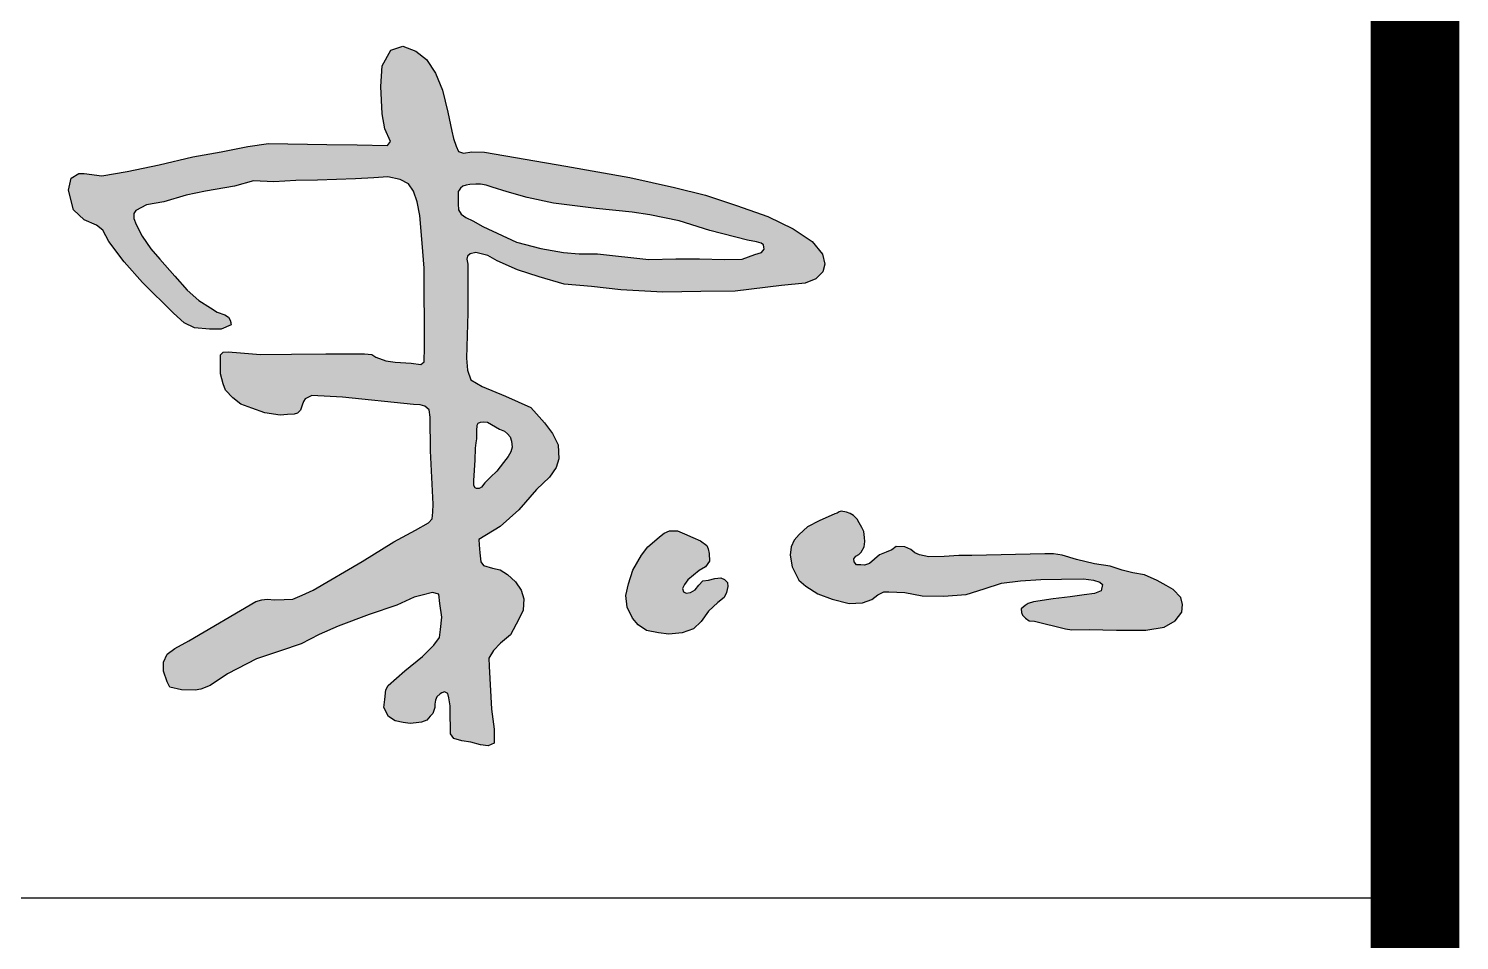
# Model space of a CAD drawing. Extents: x -417156 to 1571408, y 205758 to 1045562.
# Drawn here: x 1205350 to 1208575, y 912235 to 914292 of the extents above; entities that cross this region are included whole.
import ezdxf

# ---------------------------------------------------------------- set-up
doc = ezdxf.new("R2010")
doc.units = 0
doc.header["$LTSCALE"] = 1000
doc.header["$MEASUREMENT"] = 0
doc.layers.get('0').update_dxf_attribs({"linetype": 'CONTINUOUS'})
doc.layers.add('PUB_TITLE', color=4, linetype='CONTINUOUS')

msp = doc.modelspace()

# ---------------------------------------------------------------- hatches: boundary and pattern name
h = msp.add_hatch(color=7)
h.paths.add_polyline_path([(1206339.9, 913760), (1206337.7, 913771.9), (1206339.5, 913778.7), (1206345.3, 913783.8), (1206358.2, 913786.8), (1206385.2, 913779.5), (1206406.4, 913768), (1206452.1, 913747.2), (1206501, 913731.6), (1206557.1, 913715), (1206618.4, 913709.8), (1206685, 913702.6), (1206779.5, 913697.4), (1206864.8, 913698.4), (1206942.7, 913699.4), (1207046.7, 913712.5), (1207100.2, 913717.5), (1207124, 913727.3), (1207140.4, 913742.9), (1207144.6, 913760.2), (1207139.6, 913783.2), (1207115.8, 913811.1), (1207073.1, 913839.8), (1207015.9, 913867.8), (1206945.7, 913892.3), (1206875.6, 913915.7), (1206805.5, 913933.2), (1206704.7, 913955.4), (1206560.6, 913981.3), (1206377.5, 914012.8), (1206349.1, 914013.9), (1206330, 914011), (1206319, 914014.5), (1206313.4, 914026.7), (1206307.6, 914044), (1206303.5, 914060.4), (1206294.5, 914103.1), (1206282.9, 914152.4), (1206267.3, 914191), (1206246.8, 914222.2), (1206222.9, 914240.3), (1206193.3, 914251.8), (1206166.2, 914242.7), (1206146.5, 914207.4), (1206144, 914160.6), (1206146.6, 914099.3), (1206153.1, 914065.6), (1206165.5, 914037), (1206158.7, 914027.7), (1206090.3, 914029.6), (1206021.9, 914030.5), (1205890.4, 914032.2), (1205844.1, 914025.7), (1205784.1, 914013.7), (1205720.3, 914002.6), (1205644.5, 913984.2), (1205572.4, 913969.4), (1205515, 913959.2), (1205475.3, 913964.8), (1205463.3, 913964.8), (1205445.7, 913954.6), (1205440.2, 913926.9), (1205451.4, 913883.2), (1205475.4, 913860.1), (1205503.1, 913848.1), (1205517, 913837), (1205530.9, 913811.1), (1205565.1, 913765.9), (1205606.7, 913718.8), (1205676.4, 913649.6), (1205700.5, 913627.7), (1205723.9, 913616.7), (1205757.6, 913613.8), (1205783.9, 913613.8), (1205806.5, 913623.3), (1205806.1, 913626.3), (1205805.7, 913628.5), (1205804.1, 913634.1), (1205800.4, 913640.5), (1205792.2, 913646), (1205774.8, 913652.4), (1205759.7, 913661.5), (1205733.9, 913678.6), (1205707.1, 913701.7), (1205679.4, 913733.1), (1205646.1, 913771.9), (1205625.7, 913795), (1205605.6, 913823.8), (1205592.7, 913849.5), (1205587.1, 913863.3), (1205587.1, 913874.6), (1205591.6, 913881.4), (1205615.5, 913893.9), (1205655, 913901.1), (1205704.9, 913915.7), (1205748.5, 913925), (1205814, 913936.4), (1205856.6, 913947.9), (1205902.6, 913945.7), (1205952.5, 913948.8), (1206001.3, 913949.9), (1206086.5, 913953), (1206128.1, 913955.1), (1206159.3, 913957.1), (1206187.4, 913950.9), (1206206.1, 913941.6), (1206217.5, 913925), (1206225.8, 913901.1), (1206232, 913869.9), (1206237.2, 913807.6), (1206241.4, 913751.6), (1206241.9, 913573), (1206241.3, 913540.1), (1206233.8, 913534.3), (1206212.4, 913537.2), (1206176, 913539.5), (1206155.2, 913542.4), (1206132.6, 913550.5), (1206123.4, 913556.3), (1206107.1, 913558.4), (1206019.7, 913558.4), (1205942.8, 913557.2), (1205872.3, 913556.7), (1205827.2, 913560.1), (1205799.4, 913563), (1205788.5, 913561.9), (1205782.7, 913556.1), (1205782.1, 913535.9), (1205782.7, 913512.8), (1205788.5, 913490.8), (1205793.7, 913476.4), (1205810.4, 913459), (1205828.3, 913444.6), (1205853.2, 913435.4), (1205882.1, 913425), (1205916.8, 913419.9), (1205933.8, 913421.1), (1205948.3, 913422.4), (1205956.3, 913424.4), (1205962.5, 913431.1), (1205966.6, 913442.7), (1205969.4, 913450.7), (1205973.3, 913456.6), (1205988, 913464.1), (1206057.3, 913460.5), (1206217.7, 913443.9), (1206232.2, 913442.9), (1206243, 913440), (1206252.4, 913431.7), (1206255, 913415), (1206256.1, 913339.2), (1206261.7, 913219.2), (1206261.3, 913201.3), (1206259.7, 913185.9), (1206251.3, 913177.1), (1206221.8, 913160.6), (1206173.3, 913134.4), (1206101.7, 913090), (1205991.2, 913024.9), (1205966.4, 913013.6), (1205945.5, 913004.6), (1205926.2, 913004), (1205905, 913003.4), (1205887.6, 913005), (1205876, 913003.7), (1205862.4, 912999.6), (1205711.1, 912911), (1205679.3, 912893.6), (1205662.3, 912880.7), (1205654.1, 912862.7), (1205654.1, 912842.7), (1205662.3, 912818.6), (1205668.5, 912806.7), (1205694.2, 912800.6), (1205725, 912799.6), (1205737.9, 912801.6), (1205759.1, 912810.6), (1205798.6, 912836.5), (1205863.4, 912870), (1205917.6, 912888.1), (1205964.5, 912904.5), (1206004.7, 912925), (1206047.5, 912943.9), (1206117.5, 912970.1), (1206180, 912991.4), (1206218.6, 913009.5), (1206236.7, 913013.6), (1206260.6, 913020.2), (1206274.5, 913016.1), (1206277, 912995.5), (1206281.1, 912964.3), (1206278.6, 912936.4), (1206276.2, 912918.4), (1206263, 912901.1), (1206237.5, 912875.7), (1206198.1, 912843.6), (1206160, 912809.9), (1206155, 912800.8), (1206153.1, 912778.4), (1206150.4, 912760.6), (1206160.9, 912740.5), (1206176, 912730.4), (1206194.3, 912726.8), (1206209.9, 912724.5), (1206223.6, 912726.3), (1206235.5, 912727.7), (1206247.8, 912732.3), (1206255.1, 912741), (1206261.1, 912747.4), (1206265.7, 912760.6), (1206265.7, 912768.4), (1206267, 912777.1), (1206269.8, 912784.8), (1206277.5, 912791.7), (1206281.2, 912794), (1206287.6, 912795.8), (1206294.9, 912792.1), (1206297.2, 912782.5), (1206300, 912764.3), (1206300.3, 912743.1), (1206300.9, 912713.9), (1206300.9, 912700.9), (1206308.1, 912690.5), (1206326.3, 912685.3), (1206346.4, 912682.7), (1206368.5, 912676.2), (1206386.1, 912674.2), (1206399.4, 912680.4), (1206399.4, 912711.9), (1206392.9, 912756.6), (1206388.3, 912853.9), (1206387.6, 912872.2), (1206397.9, 912889), (1206413.9, 912905.8), (1206435.9, 912924.8), (1206454.9, 912960), (1206464.4, 912980.4), (1206465.9, 913005.3), (1206460, 913025), (1206447.6, 913044), (1206429.7, 913060.4), (1206412.9, 913071.4), (1206395.6, 913074.8), (1206375.3, 913081.2), (1206369.5, 913089.3), (1206367.2, 913109.5), (1206365.5, 913127.4), (1206364.7, 913139.5), (1206412.6, 913168.6), (1206454.7, 913206), (1206494.8, 913252.5), (1206524, 913280.3), (1206538.7, 913301.5), (1206545.2, 913321.2), (1206543.8, 913352.9), (1206530.7, 913378.4), (1206512.4, 913402.5), (1206494.8, 913423), (1206481.7, 913436.8), (1206424.5, 913462.5), (1206371.9, 913484.7), (1206346.4, 913499.4), (1206339.4, 913521.6), (1206337.1, 913548.4), (1206339.9, 913650.3)])
h.paths.add_polyline_path([(1206374, 913844.9), (1206351.1, 913857.7), (1206335.6, 913865.5), (1206324.6, 913873.3), (1206319.1, 913882.9), (1206318.2, 913896.6), (1206317.8, 913924), (1206320.6, 913927.5), (1206323.2, 913931.7), (1206328.4, 913935.9), (1206336.4, 913938.5), (1206344.1, 913940.1), (1206357.6, 913940.7), (1206368.3, 913940.4), (1206381.1, 913938.5), (1206395.1, 913934), (1206428.4, 913923.8), (1206473.7, 913910.9), (1206532.8, 913898), (1206629.4, 913885.8), (1206710.4, 913877.5), (1206749.9, 913871.2), (1206816.4, 913857.7), (1206885, 913835.9), (1206969.9, 913814.3), (1206990.2, 913810.6), (1207000.8, 913807.4), (1207006.1, 913804.1), (1207007.3, 913798.8), (1207007.7, 913794.4), (1207001.6, 913786.6), (1206986.7, 913782.2), (1206957.9, 913771.6), (1206918.4, 913771), (1206862.3, 913772.2), (1206808.5, 913772.2), (1206747.8, 913771), (1206631.8, 913783.9), (1206590.9, 913783.9), (1206555.8, 913786.3), (1206504.4, 913795.6), (1206449.5, 913809.6)], flags=16)
h.paths.add_polyline_path([(1206368.4, 913403.7), (1206374.8, 913404.8), (1206384.1, 913403.7), (1206411.4, 913388.4), (1206422.4, 913383.9), (1206429.7, 913377.9), (1206435.6, 913370.6), (1206438.4, 913361.5), (1206439.7, 913347.3), (1206436.5, 913337.3), (1206430.6, 913326.8), (1206420.1, 913313.1), (1206405.4, 913293.9), (1206391.3, 913279.7), (1206378.5, 913266.9), (1206370.7, 913257.3), (1206365.3, 913254.1), (1206359.1, 913254.3), (1206356.2, 913256.1), (1206353.5, 913261.3), (1206353.3, 913272.2), (1206356.3, 913318.3), (1206357.5, 913345.5), (1206358.7, 913357.7), (1206360.1, 913366.3), (1206360.2, 913384.6), (1206361.2, 913397.5), (1206363.4, 913402)], flags=16)
h = msp.add_hatch(color=7)
h.paths.add_polyline_path([(1206903.2, 912997.7), (1206917.6, 913008.5), (1206922.7, 913019.8), (1206925.8, 913033.6), (1206924.8, 913042.4), (1206918.6, 913049.6), (1206910.4, 913053.2), (1206896.5, 913051.6), (1206882.1, 913048), (1206869.3, 913046), (1206860.5, 913036.7), (1206852.3, 913025.9), (1206841.5, 913020.3), (1206832.2, 913018.2), (1206826.1, 913021.3), (1206824, 913029), (1206828.1, 913038.3), (1206835.8, 913048.5), (1206861.6, 913069.8), (1206875.4, 913077.5), (1206884.4, 913090.6), (1206884, 913107.7), (1206881.9, 913118.6), (1206878.3, 913126), (1206864.1, 913136.1), (1206847.4, 913144.2), (1206828.3, 913152.4), (1206812.4, 913158.9), (1206794.1, 913158.9), (1206782.3, 913153.4), (1206771.6, 913145.2), (1206760.8, 913135.4), (1206745.4, 913122.6), (1206731, 913104.1), (1206711.9, 913070.2), (1206702.2, 913039.7), (1206696, 913013), (1206699.1, 912986.8), (1206711.4, 912962.1), (1206723.8, 912946.7), (1206742.8, 912934.4), (1206769.5, 912928.7), (1206792.7, 912925.7), (1206823, 912929.2), (1206848.7, 912938), (1206865.7, 912954.4), (1206882.6, 912977.5)])
h.paths.add_polyline_path([(1207865, 913059.5), (1207838.7, 913064.6), (1207814.5, 913070.5), (1207787.5, 913079.2), (1207752.4, 913084.3), (1207711.5, 913094.6), (1207679.3, 913104.1), (1207659.6, 913107), (1207640.6, 913107), (1207475.9, 913103.1), (1207446.6, 913103.1), (1207413.6, 913101), (1207378.7, 913100.5), (1207357.6, 913105.1), (1207347.3, 913109.2), (1207338.6, 913116.9), (1207325.2, 913123.1), (1207305.1, 913123.6), (1207295.8, 913116.4), (1207282.5, 913110.8), (1207268.1, 913105.1), (1207256.8, 913095.4), (1207245.2, 913085.2), (1207234, 913081.6), (1207225.6, 913082.6), (1207215.6, 913082.4), (1207210.6, 913089), (1207210, 913096.1), (1207214.1, 913101.7), (1207221.2, 913106), (1207226.3, 913110.6), (1207233.5, 913122.8), (1207234.5, 913135), (1207233.9, 913144), (1207232.2, 913157.5), (1207228.1, 913166.5), (1207221.6, 913176.8), (1207217.1, 913185.4), (1207209.1, 913193.5), (1207201.7, 913198.3), (1207193.3, 913201.2), (1207181.7, 913203.1), (1207177, 913201.5), (1207172.4, 913199.1), (1207166.9, 913197.3), (1207131.8, 913181.2), (1207105.5, 913168.1), (1207086.5, 913150.5), (1207075.6, 913138.1), (1207069, 913122.8), (1207066.1, 913104.5), (1207071.2, 913077.5), (1207085.8, 913047.6), (1207101.9, 913034.4), (1207128.9, 913016.9), (1207161.1, 913005.2), (1207199.1, 912995), (1207229.8, 912996.5), (1207250.3, 913004.5), (1207264.1, 913014.7), (1207277.3, 913021.3), (1207289, 913021.3), (1207324.8, 913019.8), (1207363.8, 913012.5), (1207412.3, 913011.6), (1207463.1, 913015.3), (1207504, 913028), (1207542.6, 913040.8), (1207585.8, 913046.6), (1207631.4, 913049), (1207678.1, 913050.1), (1207727.2, 913051), (1207749.8, 913048.1), (1207764.2, 913043.4), (1207770, 913037.7), (1207767.2, 913023.9), (1207752.5, 913017.8), (1207728.9, 913015), (1207697.2, 913010.5), (1207659.4, 913006), (1207615.1, 912999), (1207603.2, 912994.9), (1207595.8, 912990.9), (1207586.9, 912983.3), (1207587.6, 912975.1), (1207590.4, 912969), (1207596.8, 912961.7), (1207604.9, 912956.3), (1207616.9, 912955), (1207686.8, 912937.9), (1207701.3, 912936.1), (1207740, 912936.8), (1207802.1, 912934.7), (1207867.9, 912934.7), (1207909.6, 912942), (1207934.4, 912955.8), (1207949, 912975.5), (1207950.5, 912993.1), (1207946.8, 913008.4), (1207929.3, 913026.7), (1207914, 913035.4), (1207893.5, 913047.1)])

# ---------------------------------------------------------------- linework, layer by layer
for points in [[(1205806.5, 913623.3), (1205783.9, 913613.8), (1205757.6, 913613.8), (1205723.9, 913616.7), (1205700.5, 913627.7), (1205676.4, 913649.6), (1205606.7, 913718.8), (1205565.1, 913765.9), (1205530.9, 913811.1), (1205517, 913837), (1205503.1, 913848.1), (1205475.4, 913860.1), (1205451.4, 913883.2), (1205440.2, 913926.9), (1205445.7, 913954.6), (1205463.3, 913964.8), (1205475.3, 913964.8), (1205515, 913959.2), (1205572.4, 913969.4), (1205644.5, 913984.2), (1205720.3, 914002.6), (1205784.1, 914013.7), (1205844.1, 914025.7), (1205890.4, 914032.2), (1206021.9, 914030.5), (1206090.3, 914029.6), (1206158.7, 914027.7), (1206165.5, 914037), (1206153.1, 914065.6), (1206146.6, 914099.3), (1206144, 914160.6), (1206146.5, 914207.4), (1206166.2, 914242.7), (1206193.3, 914251.8), (1206222.9, 914240.3), (1206246.8, 914222.2), (1206267.3, 914191), (1206282.9, 914152.4), (1206294.5, 914103.1), (1206303.5, 914060.4), (1206307.6, 914044), (1206313.4, 914026.7), (1206319, 914014.5), (1206330, 914011), (1206349.1, 914013.9), (1206377.5, 914012.8), (1206560.6, 913981.3), (1206704.7, 913955.4), (1206805.5, 913933.2), (1206875.6, 913915.7), (1206945.7, 913892.3), (1207015.9, 913867.8), (1207073.1, 913839.8), (1207115.8, 913811.1), (1207139.6, 913783.2), (1207144.6, 913760.2), (1207140.4, 913742.9), (1207124, 913727.3), (1207100.2, 913717.5), (1207046.7, 913712.5), (1206942.7, 913699.4), (1206864.8, 913698.4), (1206779.5, 913697.4), (1206685, 913702.6), (1206618.4, 913709.8), (1206557.1, 913715), (1206501, 913731.6), (1206452.1, 913747.2), (1206406.4, 913768), (1206385.2, 913779.5), (1206358.2, 913786.8), (1206345.3, 913783.8), (1206339.5, 913778.7), (1206337.7, 913771.9), (1206339.9, 913760), (1206339.9, 913650.3), (1206337.1, 913548.4), (1206339.4, 913521.6), (1206346.4, 913499.4), (1206371.9, 913484.7), (1206424.5, 913462.5), (1206481.7, 913436.8), (1206494.8, 913423), (1206512.4, 913402.5), (1206530.7, 913378.4), (1206543.8, 913352.9), (1206545.2, 913321.2), (1206538.7, 913301.5), (1206524, 913280.3), (1206494.8, 913252.5), (1206454.7, 913206), (1206412.6, 913168.6), (1206364.7, 913139.5), (1206365.5, 913127.4), (1206367.2, 913109.5), (1206369.5, 913089.3), (1206375.3, 913081.2), (1206395.6, 913074.8), (1206412.9, 913071.4), (1206429.7, 913060.4), (1206447.6, 913044), (1206460, 913025), (1206465.9, 913005.3), (1206464.4, 912980.4), (1206454.9, 912960), (1206435.9, 912924.8), (1206413.9, 912905.8), (1206397.9, 912889), (1206387.6, 912872.2), (1206388.3, 912853.9), (1206392.9, 912756.6), (1206399.4, 912711.9), (1206399.4, 912680.4), (1206386.1, 912674.2), (1206368.5, 912676.2), (1206346.4, 912682.7), (1206326.3, 912685.3), (1206308.1, 912690.5), (1206300.9, 912700.9), (1206300.9, 912713.9), (1206300.3, 912743.1), (1206300, 912764.3), (1206297.2, 912782.5), (1206294.9, 912792.1), (1206287.6, 912795.8), (1206281.2, 912794), (1206277.5, 912791.7), (1206269.8, 912784.8), (1206267, 912777.1), (1206265.7, 912768.4), (1206265.7, 912760.6), (1206261.1, 912747.4), (1206255.1, 912741), (1206247.8, 912732.3), (1206235.5, 912727.7), (1206223.6, 912726.3), (1206209.9, 912724.5), (1206194.3, 912726.8), (1206176, 912730.4), (1206160.9, 912740.5), (1206150.4, 912760.6), (1206153.1, 912778.4), (1206155, 912800.8), (1206160, 912809.9), (1206198.1, 912843.6), (1206237.5, 912875.7), (1206263, 912901.1), (1206276.2, 912918.4), (1206278.6, 912936.4), (1206281.1, 912964.3), (1206277, 912995.5), (1206274.5, 913016.1), (1206260.6, 913020.2), (1206236.7, 913013.6), (1206218.6, 913009.5), (1206180, 912991.4), (1206117.5, 912970.1), (1206047.5, 912943.9), (1206004.7, 912925), (1205964.5, 912904.5), (1205917.6, 912888.1), (1205863.4, 912870), (1205798.6, 912836.5), (1205759.1, 912810.6), (1205737.9, 912801.6), (1205725, 912799.6), (1205694.2, 912800.6), (1205668.5, 912806.7), (1205662.3, 912818.6), (1205654.1, 912842.7), (1205654.1, 912862.7), (1205662.3, 912880.7), (1205679.3, 912893.6), (1205711.1, 912911), (1205862.4, 912999.6), (1205876, 913003.7), (1205887.6, 913005), (1205905, 913003.4), (1205926.2, 913004), (1205945.5, 913004.6), (1205966.4, 913013.6), (1205991.2, 913024.9), (1206101.7, 913090), (1206173.3, 913134.4), (1206221.8, 913160.6), (1206251.3, 913177.1), (1206259.7, 913185.9), (1206261.3, 913201.3), (1206261.7, 913219.2), (1206256.1, 913339.2), (1206255, 913415), (1206252.4, 913431.7), (1206243, 913440), (1206232.2, 913442.9), (1206217.7, 913443.9), (1206057.3, 913460.5), (1205988, 913464.1), (1205973.3, 913456.6), (1205969.4, 913450.7), (1205966.6, 913442.7), (1205962.5, 913431.1), (1205956.3, 913424.4), (1205948.3, 913422.4), (1205933.8, 913421.1), (1205916.8, 913419.9), (1205882.1, 913425), (1205853.2, 913435.4), (1205828.3, 913444.6), (1205810.4, 913459), (1205793.7, 913476.4), (1205788.5, 913490.8), (1205782.7, 913512.8), (1205782.1, 913535.9), (1205782.7, 913556.1), (1205788.5, 913561.9), (1205799.4, 913563), (1205827.2, 913560.1), (1205872.3, 913556.7), (1205942.8, 913557.2), (1206019.7, 913558.4), (1206107.1, 913558.4), (1206123.4, 913556.3), (1206132.6, 913550.5), (1206155.2, 913542.4), (1206176, 913539.5), (1206212.4, 913537.2), (1206233.8, 913534.3), (1206241.3, 913540.1), (1206241.9, 913573), (1206241.4, 913751.6), (1206237.2, 913807.6), (1206232, 913869.9), (1206225.8, 913901.1), (1206217.5, 913925), (1206206.1, 913941.6), (1206187.4, 913950.9), (1206159.3, 913957.1), (1206128.1, 913955.1), (1206086.5, 913953), (1206001.3, 913949.9), (1205952.5, 913948.8), (1205902.6, 913945.7), (1205856.6, 913947.9), (1205814, 913936.4), (1205748.5, 913925), (1205704.9, 913915.7), (1205655, 913901.1), (1205615.5, 913893.9), (1205591.6, 913881.4), (1205587.1, 913874.6), (1205587.1, 913863.3), (1205592.7, 913849.5), (1205605.6, 913823.8), (1205625.7, 913795), (1205646.1, 913771.9), (1205679.4, 913733.1), (1205707.1, 913701.7), (1205733.9, 913678.6), (1205759.7, 913661.5), (1205774.8, 913652.4), (1205792.2, 913646), (1205800.4, 913640.5), (1205804.1, 913634.1), (1205805.7, 913628.5), (1205806.1, 913626.3)], [(1206317.8, 913924), (1206318.2, 913896.6), (1206319.1, 913882.9), (1206324.6, 913873.3), (1206335.6, 913865.5), (1206351.1, 913857.7), (1206374, 913844.9), (1206449.5, 913809.6), (1206504.4, 913795.6), (1206555.8, 913786.3), (1206590.9, 913783.9), (1206631.8, 913783.9), (1206747.8, 913771), (1206808.5, 913772.2), (1206862.3, 913772.2), (1206918.4, 913771), (1206957.9, 913771.6), (1206986.7, 913782.2), (1207001.6, 913786.6), (1207007.7, 913794.4), (1207007.3, 913798.8), (1207006.1, 913804.1), (1207000.8, 913807.4), (1206990.2, 913810.6), (1206969.9, 913814.3), (1206885, 913835.9), (1206816.4, 913857.7), (1206749.9, 913871.2), (1206710.4, 913877.5), (1206629.4, 913885.8), (1206532.8, 913898), (1206473.7, 913910.9), (1206428.4, 913923.8), (1206395.1, 913934), (1206381.1, 913938.5), (1206368.3, 913940.4), (1206357.6, 913940.7), (1206344.1, 913940.1), (1206336.4, 913938.5), (1206328.4, 913935.9), (1206323.2, 913931.7), (1206320.6, 913927.5)], [(1206360.1, 913366.3), (1206360.2, 913384.6), (1206361.2, 913397.5), (1206363.4, 913402), (1206368.4, 913403.7), (1206374.8, 913404.8), (1206384.1, 913403.7), (1206411.4, 913388.4), (1206422.4, 913383.9), (1206429.7, 913377.9), (1206435.6, 913370.6), (1206438.4, 913361.5), (1206439.7, 913347.3), (1206436.5, 913337.3), (1206430.6, 913326.8), (1206420.1, 913313.1), (1206405.4, 913293.9), (1206391.3, 913279.7), (1206378.5, 913266.9), (1206370.7, 913257.3), (1206365.3, 913254.1), (1206359.1, 913254.3), (1206356.2, 913256.1), (1206353.5, 913261.3), (1206353.3, 913272.2), (1206356.3, 913318.3), (1206357.5, 913345.5), (1206358.7, 913357.7)], [(1207166.9, 913197.3), (1207131.8, 913181.2), (1207105.5, 913168.1), (1207086.5, 913150.5), (1207075.6, 913138.1), (1207069, 913122.8), (1207066.1, 913104.5), (1207071.2, 913077.5), (1207085.8, 913047.6), (1207101.9, 913034.4), (1207128.9, 913016.9), (1207161.1, 913005.2), (1207199.1, 912995), (1207229.8, 912996.5), (1207250.3, 913004.5), (1207264.1, 913014.7), (1207277.3, 913021.3), (1207289, 913021.3), (1207324.8, 913019.8), (1207363.8, 913012.5), (1207412.3, 913011.6), (1207463.1, 913015.3), (1207504, 913028), (1207542.6, 913040.8), (1207585.8, 913046.6), (1207631.4, 913049), (1207678.1, 913050.1), (1207727.2, 913051), (1207749.8, 913048.1), (1207764.2, 913043.4), (1207770, 913037.7), (1207767.2, 913023.9), (1207752.5, 913017.8), (1207728.9, 913015), (1207697.2, 913010.5), (1207659.4, 913006), (1207615.1, 912999), (1207603.2, 912994.9), (1207595.8, 912990.9), (1207586.9, 912983.3), (1207587.6, 912975.1), (1207590.4, 912969), (1207596.8, 912961.7), (1207604.9, 912956.3), (1207616.9, 912955), (1207686.8, 912937.9), (1207701.3, 912936.1), (1207740, 912936.8), (1207802.1, 912934.7), (1207867.9, 912934.7), (1207909.6, 912942), (1207934.4, 912955.8), (1207949, 912975.5), (1207950.5, 912993.1), (1207946.8, 913008.4), (1207929.3, 913026.7), (1207914, 913035.4), (1207893.5, 913047.1), (1207865, 913059.5), (1207838.7, 913064.6), (1207814.5, 913070.5), (1207787.5, 913079.2), (1207752.4, 913084.3), (1207711.5, 913094.6), (1207679.3, 913104.1), (1207659.6, 913107), (1207640.6, 913107), (1207475.9, 913103.1), (1207446.6, 913103.1), (1207413.6, 913101), (1207378.7, 913100.5), (1207357.6, 913105.1), (1207347.3, 913109.2), (1207338.6, 913116.9), (1207325.2, 913123.1), (1207305.1, 913123.6), (1207295.8, 913116.4), (1207282.5, 913110.8), (1207268.1, 913105.1), (1207256.8, 913095.4), (1207245.2, 913085.2), (1207234, 913081.6), (1207225.6, 913082.6), (1207215.6, 913082.4), (1207210.6, 913089), (1207210, 913096.1), (1207214.1, 913101.7), (1207221.2, 913106), (1207226.3, 913110.6), (1207233.5, 913122.8), (1207234.5, 913135), (1207233.9, 913144), (1207232.2, 913157.5), (1207228.1, 913166.5), (1207221.6, 913176.8), (1207217.1, 913185.4), (1207209.1, 913193.5), (1207201.7, 913198.3), (1207193.3, 913201.2), (1207181.7, 913203.1), (1207177, 913201.5), (1207172.4, 913199.1)], [(1206782.3, 913153.4), (1206794.1, 913158.9), (1206812.4, 913158.9), (1206828.3, 913152.4), (1206847.4, 913144.2), (1206864.1, 913136.1), (1206878.3, 913126), (1206881.9, 913118.6), (1206884, 913107.7), (1206884.4, 913090.6), (1206875.4, 913077.5), (1206861.6, 913069.8), (1206835.8, 913048.5), (1206828.1, 913038.3), (1206824, 913029), (1206826.1, 913021.3), (1206832.2, 913018.2), (1206841.5, 913020.3), (1206852.3, 913025.9), (1206860.5, 913036.7), (1206869.3, 913046), (1206882.1, 913048), (1206896.5, 913051.6), (1206910.4, 913053.2), (1206918.6, 913049.6), (1206924.8, 913042.4), (1206925.8, 913033.6), (1206922.7, 913019.8), (1206917.6, 913008.5), (1206903.2, 912997.7), (1206882.6, 912977.5), (1206865.7, 912954.4), (1206848.7, 912938), (1206823, 912929.2), (1206792.7, 912925.7), (1206769.5, 912928.7), (1206742.8, 912934.4), (1206723.8, 912946.7), (1206711.4, 912962.1), (1206699.1, 912986.8), (1206696, 913013), (1206702.2, 913039.7), (1206711.9, 913070.2), (1206731, 913104.1), (1206745.4, 913122.6), (1206760.8, 913135.4), (1206771.6, 913145.2)]]:
    msp.add_lwpolyline(points, close=True)
at = {"layer": 'PUB_TITLE', "color": 4}
msp.add_line((1197474.7, 912331.3), (1208474.7, 912331.3), dxfattribs=at)
at = {"layer": 'PUB_TITLE', "const_width": 200}
msp.add_lwpolyline([(1047274.7, 869803.1), (1208474.7, 869803.1), (1208474.7, 984603.1), (1047274.7, 984603.1)], close=True, dxfattribs=at)

doc.saveas('drawing.dxf')
